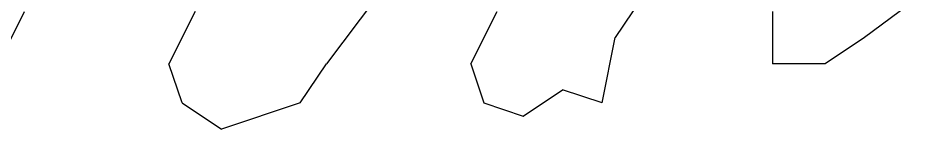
# Model space of a CAD drawing. Extents: x 15 to 2853, y 44 to 1438.
# Drawn here: x 1019.5 to 1088, y 502 to 510.5 of the extents above; entities that cross this region are included whole.
import ezdxf

# ---------------------------------------------------------------- set-up
doc = ezdxf.new("R2010")
doc.units = 0
doc.layers.add('SKETCH', color=1, linetype='CONTINUOUS')

msp = doc.modelspace()

# ---------------------------------------------------------------- linework, layer by layer
at = {"layer": 'SKETCH'}
for p, q in [((1049, 515), (1043, 507)), ((1067, 512), (1065, 509)), ((1088, 512), (1084, 509)), ((1018, 507), (1020, 511)), ((1033, 511), (1031, 507)), ((1054, 507), (1056, 511)), ((1077, 511), (1077, 507)), ((1064, 504), (1065, 509)), ((1084, 509), (1081, 507)), ((1032, 504), (1031, 507)), ((1041, 504), (1043, 507)), ((1054, 507), (1055, 504)), ((1081, 507), (1077, 507)), ((1058, 503), (1061, 505)), ((1064, 504), (1061, 505)), ((1032, 504), (1035, 502)), ((1041, 504), (1035, 502)), ((1055, 504), (1058, 503))]:
    msp.add_line(p, q, dxfattribs=at)

doc.saveas('drawing.dxf')
